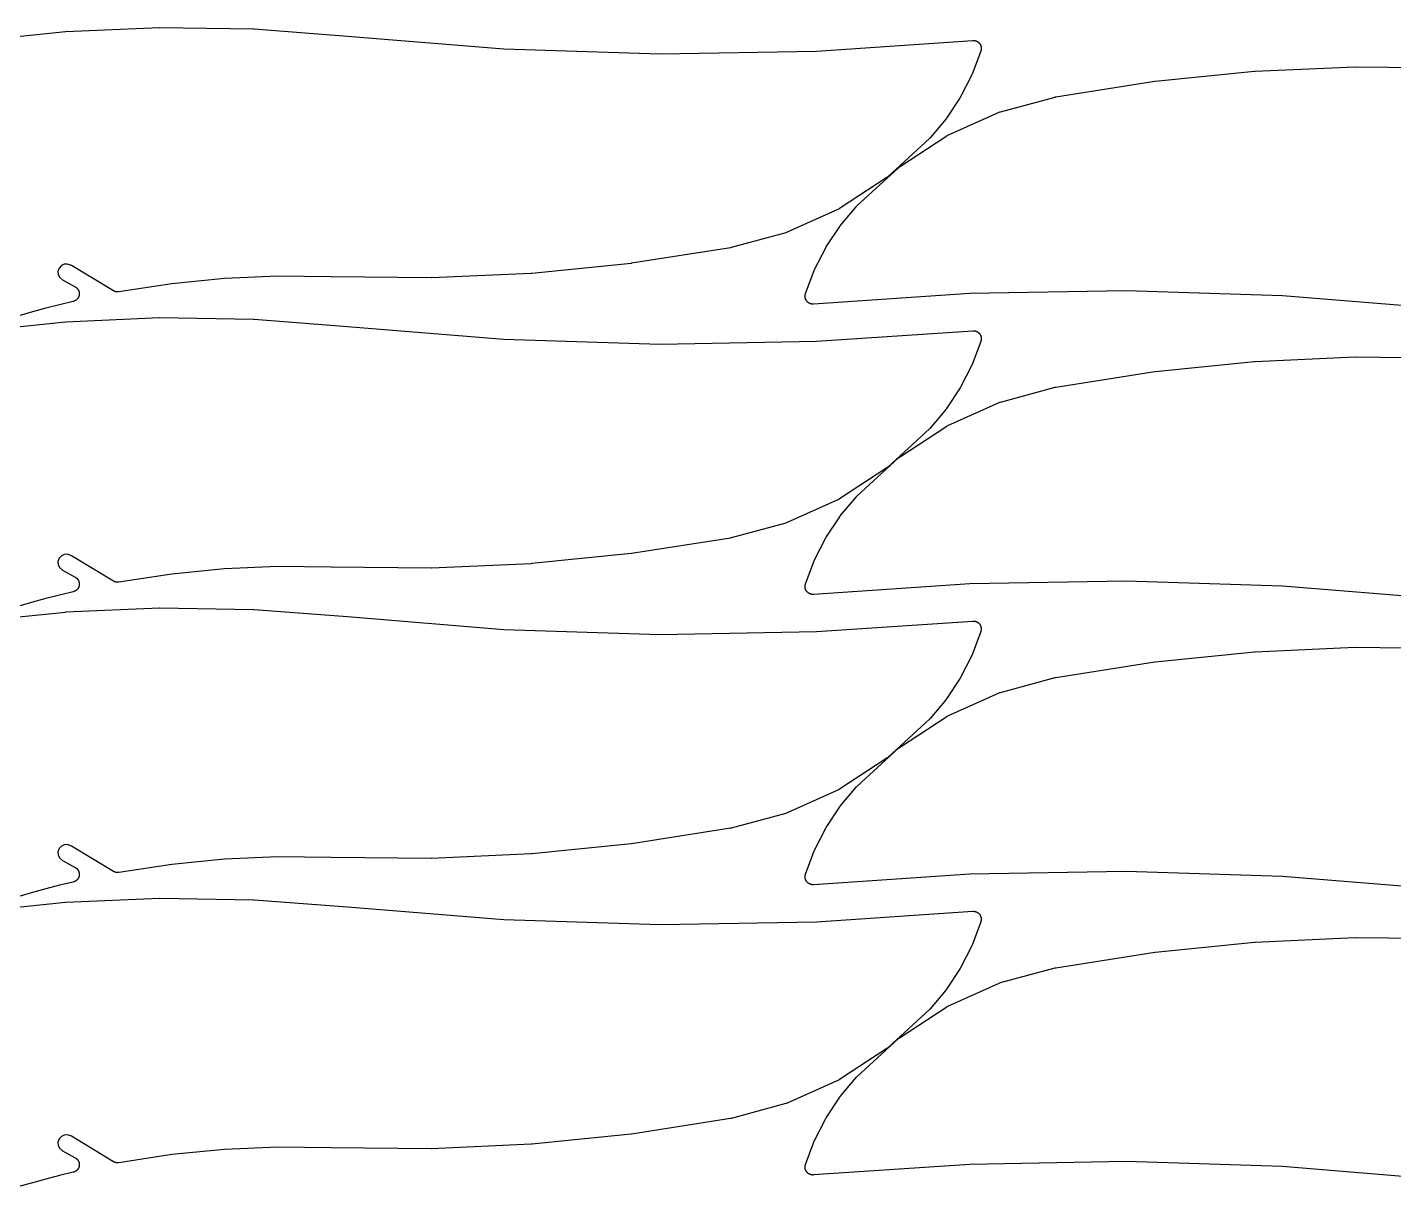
# Model space of a CAD drawing. Header units: metres. Extents: x 0 to 3000, y 0 to 1240.
# Drawn here: x 2303.9 to 2651.9, y 665.9 to 961.2 of the extents above; entities that cross this region are included whole.
import ezdxf

# ---------------------------------------------------------------- set-up
doc = ezdxf.new("R2010")
doc.units = ezdxf.units.M

msp = doc.modelspace()

# ---------------------------------------------------------------- linework, layer by layer
at = {"color": 1}
for points in [[(2289.79, 957.74), (2313.56, 960.2), (2313.68, 960.21), (2337.53, 961.24), (2337.65, 961.24), (2361.52, 960.85), (2361.64, 960.84), (2385.46, 959.02), (2385.46, 959.02), (2385.47, 959.02), (2425.25, 955.77), (2465.08, 954.51), (2504.91, 955.21), (2544.74, 957.9), (2544.77, 957.9), (2544.8, 957.9), (2544.87, 957.9), (2544.93, 957.9), (2544.97, 957.9), (2545, 957.9), (2545.06, 957.89), (2545.13, 957.89), (2545.16, 957.88), (2545.19, 957.88), (2545.26, 957.86), (2545.32, 957.85), (2545.35, 957.84), (2545.39, 957.84), (2545.45, 957.82), (2545.51, 957.8), (2545.54, 957.79), (2545.57, 957.78), (2545.63, 957.75), (2545.69, 957.73), (2545.72, 957.71), (2545.75, 957.7), (2545.81, 957.67), (2545.87, 957.64), (2545.9, 957.62), (2545.93, 957.6), (2545.98, 957.57), (2546.03, 957.53), (2546.06, 957.51), (2546.09, 957.49), (2546.14, 957.45), (2546.19, 957.41), (2546.21, 957.39), (2546.24, 957.37), (2546.28, 957.32), (2546.33, 957.27), (2546.35, 957.25), (2546.37, 957.23), (2546.41, 957.17), (2546.46, 957.12), (2546.48, 957.1), (2546.5, 957.07), (2546.53, 957.02), (2546.57, 956.96), (2546.58, 956.93), (2546.6, 956.91), (2546.63, 956.85), (2546.66, 956.79), (2546.68, 956.76), (2546.69, 956.73), (2546.72, 956.67), (2546.74, 956.61), (2546.75, 956.58), (2546.76, 956.55), (2546.78, 956.49), (2546.8, 956.43), (2546.81, 956.39), (2546.82, 956.36), (2546.83, 956.3), (2546.84, 956.23), (2546.85, 956.2), (2546.85, 956.17), (2546.86, 956.1), (2546.87, 956.04), (2546.87, 956.01), (2546.87, 955.97), (2546.87, 955.91), (2546.87, 955.84), (2546.87, 955.81), (2546.87, 955.78), (2546.86, 955.71), (2546.86, 955.65), (2546.85, 955.61), (2546.85, 955.58), (2546.83, 955.52), (2546.82, 955.45), (2546.81, 955.42), (2546.8, 955.39), (2546.78, 955.33), (2546.77, 955.26), (2546.75, 955.23), (2546.74, 955.2), (2544.54, 949.32), (2544.45, 949.11), (2541.61, 943.53), (2541.5, 943.33), (2538.05, 938.1), (2537.92, 937.92), (2533.9, 933.09), (2533.87, 933.06), (2533.85, 933.03), (2533.81, 932.99), (2533.77, 932.95), (2533.74, 932.92), (2533.71, 932.9), (2523.05, 923.14), (2522.92, 923.04), (2522.8, 922.95), (2510.79, 915.06), (2510.66, 914.98), (2510.52, 914.91), (2497.42, 909.02), (2497.27, 908.96), (2497.12, 908.91), (2483.17, 905.14), (2483.16, 905.14), (2483.15, 905.14), (2483.06, 905.12), (2482.98, 905.1), (2482.97, 905.1), (2482.96, 905.1), (2457.8, 901.13), (2457.69, 901.12), (2432.37, 898.57), (2432.26, 898.56), (2406.84, 897.42), (2406.73, 897.42), (2381.26, 897.69), (2381.26, 897.69), (2381.26, 897.69), (2367.65, 897.85), (2354.12, 897.25), (2340.65, 895.92), (2327.2, 893.84), (2327.19, 893.84), (2327.18, 893.84), (2327.09, 893.83), (2327, 893.82), (2326.99, 893.82), (2326.98, 893.82), (2326.89, 893.82), (2326.81, 893.82), (2326.8, 893.82), (2326.79, 893.82), (2326.7, 893.83), (2326.61, 893.84), (2326.6, 893.84), (2326.59, 893.84), (2326.5, 893.86), (2326.42, 893.87), (2326.41, 893.87), (2326.4, 893.88), (2326.31, 893.9), (2326.23, 893.93), (2326.22, 893.93), (2326.21, 893.93), (2326.13, 893.97), (2326.05, 894), (2326.04, 894.01), (2326.03, 894.01), (2325.95, 894.05), (2325.87, 894.09), (2325.87, 894.1), (2325.86, 894.1), (2315.09, 900.59), (2314.09, 900.95), (2313.28, 900.91), (2312.55, 900.56), (2311.97, 899.93), (2311.68, 899.13), (2311.72, 898.32), (2312.07, 897.58), (2312.81, 896.9), (2316.07, 895.12), (2316.11, 895.09), (2316.16, 895.07), (2316.2, 895.04), (2316.24, 895.02), (2316.28, 894.99), (2316.32, 894.96), (2316.36, 894.93), (2316.4, 894.9), (2316.43, 894.87), (2316.47, 894.83), (2316.5, 894.8), (2316.54, 894.77), (2316.57, 894.73), (2316.61, 894.69), (2316.64, 894.66), (2316.67, 894.62), (2316.7, 894.58), (2316.73, 894.54), (2316.76, 894.5), (2316.79, 894.46), (2316.81, 894.42), (2316.84, 894.38), (2316.86, 894.33), (2316.89, 894.29), (2316.91, 894.25), (2316.93, 894.2), (2316.95, 894.16), (2316.97, 894.11), (2316.98, 894.07), (2317, 894.02), (2317.02, 893.97), (2317.03, 893.93), (2317.04, 893.88), (2317.06, 893.83), (2317.07, 893.79), (2317.08, 893.74), (2317.09, 893.69), (2317.09, 893.64), (2317.1, 893.59), (2317.11, 893.54), (2317.11, 893.49), (2317.11, 893.44), (2317.11, 893.4), (2317.11, 893.35), (2317.11, 893.3), (2317.11, 893.25), (2317.11, 893.2), (2317.1, 893.15), (2317.09, 893.1), (2317.09, 893.05), (2317.08, 893.01), (2317.07, 892.96), (2317.06, 892.91), (2317.05, 892.86), (2317.04, 892.81), (2317.02, 892.77), (2317.01, 892.72), (2316.99, 892.67), (2316.97, 892.63), (2316.96, 892.58), (2316.93, 892.54), (2316.91, 892.49), (2316.89, 892.45), (2316.87, 892.41), (2316.84, 892.36), (2316.82, 892.32), (2316.79, 892.28), (2316.77, 892.24), (2316.74, 892.2), (2316.71, 892.16), (2316.68, 892.12), (2316.65, 892.08), (2316.62, 892.05), (2316.58, 892.01), (2316.55, 891.97), (2316.52, 891.94), (2316.48, 891.91), (2316.44, 891.87), (2316.41, 891.84), (2316.37, 891.81), (2316.33, 891.78), (2316.29, 891.75), (2316.25, 891.72), (2316.21, 891.69), (2316.17, 891.67), (2316.13, 891.64), (2316.08, 891.62), (2316.04, 891.59), (2316, 891.57), (2315.95, 891.55), (2315.91, 891.53), (2315.86, 891.51), (2315.82, 891.49), (2315.77, 891.48), (2315.72, 891.46), (2315.68, 891.45), (2315.63, 891.43), (2315.58, 891.42), (2312.09, 890.58), (2308.62, 889.69), (2305.17, 888.75), (2301.72, 887.76)], [(2663.4, 889.61), (2623.62, 892.86), (2583.8, 894.13), (2543.96, 893.42), (2504.13, 890.74), (2504.1, 890.73), (2504.07, 890.73), (2504, 890.73), (2503.94, 890.73), (2503.9, 890.73), (2503.87, 890.73), (2503.81, 890.74), (2503.74, 890.75), (2503.71, 890.75), (2503.68, 890.76), (2503.61, 890.77), (2503.55, 890.78), (2503.52, 890.79), (2503.48, 890.8), (2503.42, 890.82), (2503.36, 890.84), (2503.33, 890.85), (2503.3, 890.86), (2503.24, 890.88), (2503.18, 890.91), (2503.15, 890.92), (2503.12, 890.94), (2503.06, 890.97), (2503, 891), (2502.97, 891.01), (2502.95, 891.03), (2502.89, 891.07), (2502.84, 891.1), (2502.81, 891.12), (2502.78, 891.14), (2502.73, 891.18), (2502.68, 891.22), (2502.66, 891.25), (2502.63, 891.27), (2502.59, 891.32), (2502.54, 891.36), (2502.52, 891.39), (2502.5, 891.41), (2502.46, 891.46), (2502.41, 891.51), (2502.4, 891.54), (2502.38, 891.56), (2502.34, 891.62), (2502.3, 891.67), (2502.29, 891.7), (2502.27, 891.73), (2502.24, 891.79), (2502.21, 891.84), (2502.19, 891.87), (2502.18, 891.9), (2502.15, 891.96), (2502.13, 892.02), (2502.12, 892.05), (2502.11, 892.08), (2502.09, 892.15), (2502.07, 892.21), (2502.06, 892.24), (2502.05, 892.27), (2502.04, 892.34), (2502.03, 892.4), (2502.02, 892.43), (2502.02, 892.47), (2502.01, 892.53), (2502, 892.6), (2502, 892.63), (2502, 892.66), (2502, 892.73), (2502, 892.79), (2502, 892.83), (2502, 892.86), (2502.01, 892.92), (2502.02, 892.99), (2502.02, 893.02), (2502.03, 893.05), (2502.04, 893.12), (2502.05, 893.18), (2502.06, 893.21), (2502.07, 893.24), (2502.09, 893.31), (2502.1, 893.37), (2502.12, 893.4), (2502.13, 893.43), (2504.33, 899.32), (2504.42, 899.52), (2507.26, 905.11), (2507.37, 905.3), (2510.82, 910.53), (2510.95, 910.71), (2514.97, 915.54), (2515, 915.57), (2515.02, 915.6), (2515.06, 915.64), (2515.1, 915.69), (2515.13, 915.71), (2515.16, 915.74), (2525.82, 925.49), (2525.95, 925.59), (2526.08, 925.69), (2538.08, 933.57), (2538.21, 933.65), (2538.35, 933.73), (2551.45, 939.62), (2551.6, 939.68), (2551.75, 939.73), (2565.7, 943.49), (2565.71, 943.5), (2565.72, 943.5), (2565.81, 943.52), (2565.89, 943.54), (2565.9, 943.54), (2565.91, 943.54), (2591.07, 947.5), (2591.18, 947.51), (2616.5, 950.07), (2616.61, 950.08), (2642.03, 951.22), (2642.14, 951.22), (2667.61, 950.94)], [(2289.79, 883.79), (2313.56, 886.25), (2313.68, 886.26), (2337.53, 887.29), (2337.65, 887.29), (2361.52, 886.9), (2361.64, 886.89), (2385.46, 885.07), (2385.46, 885.07), (2385.47, 885.07), (2425.25, 881.82), (2465.08, 880.56), (2504.91, 881.26), (2544.74, 883.95), (2544.77, 883.95), (2544.8, 883.95), (2544.87, 883.95), (2544.93, 883.95), (2544.97, 883.95), (2545, 883.95), (2545.06, 883.94), (2545.13, 883.94), (2545.16, 883.93), (2545.19, 883.93), (2545.26, 883.91), (2545.32, 883.9), (2545.35, 883.89), (2545.39, 883.89), (2545.45, 883.87), (2545.51, 883.85), (2545.54, 883.84), (2545.57, 883.83), (2545.63, 883.8), (2545.69, 883.78), (2545.72, 883.76), (2545.75, 883.75), (2545.81, 883.72), (2545.87, 883.69), (2545.9, 883.67), (2545.93, 883.65), (2545.98, 883.62), (2546.03, 883.58), (2546.06, 883.56), (2546.09, 883.54), (2546.14, 883.5), (2546.19, 883.46), (2546.21, 883.44), (2546.24, 883.42), (2546.28, 883.37), (2546.33, 883.32), (2546.35, 883.3), (2546.37, 883.28), (2546.41, 883.22), (2546.46, 883.18), (2546.48, 883.15), (2546.5, 883.12), (2546.53, 883.07), (2546.57, 883.01), (2546.58, 882.99), (2546.6, 882.96), (2546.63, 882.9), (2546.66, 882.84), (2546.68, 882.81), (2546.69, 882.78), (2546.72, 882.72), (2546.74, 882.66), (2546.75, 882.63), (2546.76, 882.6), (2546.78, 882.54), (2546.8, 882.48), (2546.81, 882.44), (2546.82, 882.41), (2546.83, 882.35), (2546.84, 882.28), (2546.85, 882.25), (2546.85, 882.22), (2546.86, 882.15), (2546.87, 882.09), (2546.87, 882.06), (2546.87, 882.02), (2546.87, 881.96), (2546.87, 881.89), (2546.87, 881.86), (2546.87, 881.83), (2546.86, 881.76), (2546.86, 881.7), (2546.85, 881.66), (2546.85, 881.63), (2546.83, 881.57), (2546.82, 881.5), (2546.81, 881.47), (2546.8, 881.44), (2546.78, 881.38), (2546.77, 881.32), (2546.75, 881.28), (2546.74, 881.25), (2544.54, 875.37), (2544.45, 875.16), (2541.61, 869.58), (2541.5, 869.38), (2538.05, 864.15), (2537.92, 863.97), (2533.9, 859.14), (2533.87, 859.11), (2533.85, 859.09), (2533.81, 859.04), (2533.77, 859), (2533.74, 858.97), (2533.71, 858.95), (2523.05, 849.2), (2522.92, 849.09), (2522.8, 849), (2510.79, 841.11), (2510.66, 841.03), (2510.52, 840.96), (2497.42, 835.07), (2497.27, 835.01), (2497.12, 834.96), (2483.17, 831.19), (2483.16, 831.19), (2483.15, 831.19), (2483.06, 831.17), (2482.98, 831.15), (2482.97, 831.15), (2482.96, 831.15), (2457.8, 827.19), (2457.69, 827.17), (2432.37, 824.62), (2432.26, 824.61), (2406.84, 823.47), (2406.73, 823.47), (2381.26, 823.74), (2381.26, 823.74), (2381.26, 823.74), (2367.65, 823.9), (2354.12, 823.3), (2340.65, 821.97), (2327.2, 819.89), (2327.19, 819.89), (2327.18, 819.89), (2327.09, 819.88), (2327, 819.87), (2326.99, 819.87), (2326.98, 819.87), (2326.89, 819.87), (2326.81, 819.87), (2326.8, 819.87), (2326.79, 819.87), (2326.7, 819.88), (2326.61, 819.89), (2326.6, 819.89), (2326.59, 819.89), (2326.5, 819.91), (2326.42, 819.92), (2326.41, 819.93), (2326.4, 819.93), (2326.31, 819.95), (2326.23, 819.98), (2326.22, 819.98), (2326.21, 819.98), (2326.13, 820.02), (2326.05, 820.05), (2326.04, 820.06), (2326.03, 820.06), (2325.95, 820.1), (2325.87, 820.14), (2325.87, 820.15), (2325.86, 820.15), (2315.09, 826.64), (2314.09, 827), (2313.28, 826.96), (2312.55, 826.61), (2311.97, 825.98), (2311.68, 825.18), (2311.72, 824.37), (2312.07, 823.63), (2312.81, 822.95), (2316.07, 821.17), (2316.11, 821.15), (2316.16, 821.12), (2316.2, 821.09), (2316.24, 821.07), (2316.28, 821.04), (2316.32, 821.01), (2316.36, 820.98), (2316.4, 820.95), (2316.43, 820.92), (2316.47, 820.88), (2316.5, 820.85), (2316.54, 820.82), (2316.57, 820.78), (2316.61, 820.74), (2316.64, 820.71), (2316.67, 820.67), (2316.7, 820.63), (2316.73, 820.59), (2316.76, 820.55), (2316.79, 820.51), (2316.81, 820.47), (2316.84, 820.43), (2316.86, 820.38), (2316.89, 820.34), (2316.91, 820.3), (2316.93, 820.25), (2316.95, 820.21), (2316.97, 820.17), (2316.98, 820.12), (2317, 820.07), (2317.02, 820.03), (2317.03, 819.98), (2317.04, 819.93), (2317.06, 819.88), (2317.07, 819.84), (2317.08, 819.79), (2317.09, 819.74), (2317.09, 819.69), (2317.1, 819.64), (2317.11, 819.59), (2317.11, 819.54), (2317.11, 819.5), (2317.11, 819.45), (2317.11, 819.4), (2317.11, 819.35), (2317.11, 819.3), (2317.11, 819.25), (2317.1, 819.2), (2317.09, 819.15), (2317.09, 819.1), (2317.08, 819.06), (2317.07, 819.01), (2317.06, 818.96), (2317.05, 818.91), (2317.04, 818.87), (2317.02, 818.82), (2317.01, 818.77), (2316.99, 818.72), (2316.97, 818.68), (2316.96, 818.63), (2316.93, 818.59), (2316.91, 818.54), (2316.89, 818.5), (2316.87, 818.46), (2316.84, 818.42), (2316.82, 818.37), (2316.79, 818.33), (2316.77, 818.29), (2316.74, 818.25), (2316.71, 818.21), (2316.68, 818.17), (2316.65, 818.13), (2316.62, 818.1), (2316.58, 818.06), (2316.55, 818.02), (2316.52, 817.99), (2316.48, 817.96), (2316.44, 817.92), (2316.41, 817.89), (2316.37, 817.86), (2316.33, 817.83), (2316.29, 817.8), (2316.25, 817.77), (2316.21, 817.74), (2316.17, 817.72), (2316.13, 817.69), (2316.08, 817.67), (2316.04, 817.64), (2316, 817.62), (2315.95, 817.6), (2315.91, 817.58), (2315.86, 817.56), (2315.82, 817.54), (2315.77, 817.53), (2315.72, 817.51), (2315.68, 817.5), (2315.63, 817.48), (2315.58, 817.47), (2312.09, 816.63), (2308.62, 815.74), (2305.17, 814.8), (2301.72, 813.81)], [(2663.4, 815.66), (2623.62, 818.91), (2583.8, 820.18), (2543.96, 819.47), (2504.13, 816.79), (2504.1, 816.79), (2504.07, 816.78), (2504, 816.78), (2503.94, 816.78), (2503.9, 816.78), (2503.87, 816.79), (2503.81, 816.79), (2503.74, 816.8), (2503.71, 816.8), (2503.68, 816.81), (2503.61, 816.82), (2503.55, 816.83), (2503.52, 816.84), (2503.48, 816.85), (2503.42, 816.87), (2503.36, 816.89), (2503.33, 816.9), (2503.3, 816.91), (2503.24, 816.93), (2503.18, 816.96), (2503.15, 816.97), (2503.12, 816.99), (2503.06, 817.02), (2503, 817.05), (2502.97, 817.07), (2502.95, 817.08), (2502.89, 817.12), (2502.84, 817.15), (2502.81, 817.17), (2502.78, 817.19), (2502.73, 817.23), (2502.68, 817.28), (2502.66, 817.3), (2502.63, 817.32), (2502.59, 817.37), (2502.54, 817.41), (2502.52, 817.44), (2502.5, 817.46), (2502.46, 817.51), (2502.41, 817.56), (2502.4, 817.59), (2502.38, 817.61), (2502.34, 817.67), (2502.3, 817.72), (2502.29, 817.75), (2502.27, 817.78), (2502.24, 817.84), (2502.21, 817.89), (2502.19, 817.92), (2502.18, 817.95), (2502.15, 818.01), (2502.13, 818.07), (2502.12, 818.1), (2502.11, 818.14), (2502.09, 818.2), (2502.07, 818.26), (2502.06, 818.29), (2502.05, 818.32), (2502.04, 818.39), (2502.03, 818.45), (2502.02, 818.48), (2502.02, 818.52), (2502.01, 818.58), (2502, 818.65), (2502, 818.68), (2502, 818.71), (2502, 818.78), (2502, 818.84), (2502, 818.88), (2502, 818.91), (2502.01, 818.97), (2502.02, 819.04), (2502.02, 819.07), (2502.03, 819.1), (2502.04, 819.17), (2502.05, 819.23), (2502.06, 819.26), (2502.07, 819.3), (2502.09, 819.36), (2502.1, 819.42), (2502.12, 819.45), (2502.13, 819.48), (2504.33, 825.37), (2504.42, 825.57), (2507.26, 831.16), (2507.37, 831.35), (2510.82, 836.58), (2510.95, 836.76), (2514.97, 841.59), (2515, 841.62), (2515.02, 841.65), (2515.06, 841.69), (2515.1, 841.74), (2515.13, 841.76), (2515.16, 841.79), (2525.82, 851.54), (2525.95, 851.64), (2526.08, 851.74), (2538.08, 859.62), (2538.21, 859.71), (2538.35, 859.78), (2551.45, 865.67), (2551.6, 865.73), (2551.75, 865.78), (2565.7, 869.55), (2565.71, 869.55), (2565.72, 869.55), (2565.81, 869.57), (2565.89, 869.59), (2565.9, 869.59), (2565.91, 869.59), (2591.07, 873.55), (2591.18, 873.57), (2616.5, 876.12), (2616.61, 876.13), (2642.03, 877.27), (2642.14, 877.27), (2667.61, 876.99)], [(2289.79, 809.84), (2313.56, 812.3), (2313.68, 812.31), (2337.53, 813.34), (2337.65, 813.34), (2361.52, 812.95), (2361.64, 812.94), (2385.46, 811.12), (2385.46, 811.12), (2385.47, 811.12), (2425.25, 807.88), (2465.08, 806.61), (2504.91, 807.31), (2544.74, 810), (2544.77, 810), (2544.8, 810), (2544.87, 810), (2544.93, 810), (2544.97, 810), (2545, 810), (2545.06, 809.99), (2545.13, 809.99), (2545.16, 809.98), (2545.19, 809.98), (2545.26, 809.97), (2545.32, 809.95), (2545.35, 809.94), (2545.39, 809.94), (2545.45, 809.92), (2545.51, 809.9), (2545.54, 809.89), (2545.57, 809.88), (2545.63, 809.85), (2545.69, 809.83), (2545.72, 809.81), (2545.75, 809.8), (2545.81, 809.77), (2545.87, 809.74), (2545.9, 809.72), (2545.93, 809.71), (2545.98, 809.67), (2546.03, 809.63), (2546.06, 809.61), (2546.09, 809.59), (2546.14, 809.55), (2546.19, 809.51), (2546.21, 809.49), (2546.24, 809.47), (2546.28, 809.42), (2546.33, 809.38), (2546.35, 809.35), (2546.37, 809.33), (2546.41, 809.28), (2546.46, 809.23), (2546.48, 809.2), (2546.5, 809.17), (2546.53, 809.12), (2546.57, 809.06), (2546.58, 809.04), (2546.6, 809.01), (2546.63, 808.95), (2546.66, 808.89), (2546.68, 808.86), (2546.69, 808.83), (2546.72, 808.77), (2546.74, 808.71), (2546.75, 808.68), (2546.76, 808.65), (2546.78, 808.59), (2546.8, 808.53), (2546.81, 808.49), (2546.82, 808.46), (2546.83, 808.4), (2546.84, 808.33), (2546.85, 808.3), (2546.85, 808.27), (2546.86, 808.2), (2546.87, 808.14), (2546.87, 808.11), (2546.87, 808.07), (2546.87, 808.01), (2546.87, 807.94), (2546.87, 807.91), (2546.87, 807.88), (2546.86, 807.81), (2546.86, 807.75), (2546.85, 807.72), (2546.85, 807.68), (2546.83, 807.62), (2546.82, 807.55), (2546.81, 807.52), (2546.8, 807.49), (2546.78, 807.43), (2546.77, 807.37), (2546.75, 807.34), (2546.74, 807.3), (2544.54, 801.42), (2544.45, 801.21), (2541.61, 795.63), (2541.5, 795.44), (2538.05, 790.2), (2537.92, 790.02), (2533.9, 785.19), (2533.87, 785.16), (2533.85, 785.14), (2533.81, 785.09), (2533.77, 785.05), (2533.74, 785.02), (2533.71, 785), (2523.05, 775.25), (2522.92, 775.14), (2522.8, 775.05), (2510.79, 767.16), (2510.66, 767.08), (2510.52, 767.01), (2497.42, 761.12), (2497.27, 761.06), (2497.12, 761.01), (2483.17, 757.24), (2483.16, 757.24), (2483.15, 757.24), (2483.06, 757.22), (2482.98, 757.2), (2482.97, 757.2), (2482.96, 757.2), (2457.8, 753.24), (2457.69, 753.22), (2432.37, 750.67), (2432.26, 750.66), (2406.84, 749.52), (2406.73, 749.52), (2381.26, 749.79), (2381.26, 749.79), (2381.26, 749.79), (2367.65, 749.95), (2354.12, 749.35), (2340.65, 748.02), (2327.2, 745.94), (2327.19, 745.94), (2327.18, 745.94), (2327.09, 745.93), (2327, 745.92), (2326.99, 745.92), (2326.98, 745.92), (2326.89, 745.92), (2326.81, 745.92), (2326.8, 745.92), (2326.79, 745.92), (2326.7, 745.93), (2326.61, 745.94), (2326.6, 745.94), (2326.59, 745.94), (2326.5, 745.96), (2326.42, 745.97), (2326.41, 745.98), (2326.4, 745.98), (2326.31, 746), (2326.23, 746.03), (2326.22, 746.03), (2326.21, 746.04), (2326.13, 746.07), (2326.05, 746.1), (2326.04, 746.11), (2326.03, 746.11), (2325.95, 746.15), (2325.87, 746.19), (2325.87, 746.2), (2325.86, 746.2), (2315.09, 752.69), (2314.09, 753.05), (2313.28, 753.01), (2312.55, 752.66), (2311.97, 752.03), (2311.68, 751.23), (2311.72, 750.42), (2312.07, 749.68), (2312.81, 749), (2316.07, 747.22), (2316.11, 747.2), (2316.16, 747.17), (2316.2, 747.14), (2316.24, 747.12), (2316.28, 747.09), (2316.32, 747.06), (2316.36, 747.03), (2316.4, 747), (2316.43, 746.97), (2316.47, 746.94), (2316.5, 746.9), (2316.54, 746.87), (2316.57, 746.83), (2316.61, 746.8), (2316.64, 746.76), (2316.67, 746.72), (2316.7, 746.68), (2316.73, 746.64), (2316.76, 746.6), (2316.79, 746.56), (2316.81, 746.52), (2316.84, 746.48), (2316.86, 746.44), (2316.89, 746.39), (2316.91, 746.35), (2316.93, 746.3), (2316.95, 746.26), (2316.97, 746.22), (2316.98, 746.17), (2317, 746.12), (2317.02, 746.08), (2317.03, 746.03), (2317.04, 745.98), (2317.06, 745.93), (2317.07, 745.89), (2317.08, 745.84), (2317.09, 745.79), (2317.09, 745.74), (2317.1, 745.69), (2317.11, 745.65), (2317.11, 745.6), (2317.11, 745.55), (2317.11, 745.5), (2317.11, 745.45), (2317.11, 745.4), (2317.11, 745.35), (2317.11, 745.3), (2317.1, 745.25), (2317.09, 745.2), (2317.09, 745.15), (2317.08, 745.11), (2317.07, 745.06), (2317.06, 745.01), (2317.05, 744.96), (2317.04, 744.92), (2317.02, 744.87), (2317.01, 744.82), (2316.99, 744.78), (2316.97, 744.73), (2316.96, 744.68), (2316.93, 744.64), (2316.91, 744.59), (2316.89, 744.55), (2316.87, 744.51), (2316.84, 744.47), (2316.82, 744.42), (2316.79, 744.38), (2316.77, 744.34), (2316.74, 744.3), (2316.71, 744.26), (2316.68, 744.22), (2316.65, 744.18), (2316.62, 744.15), (2316.58, 744.11), (2316.55, 744.08), (2316.52, 744.04), (2316.48, 744.01), (2316.44, 743.97), (2316.41, 743.94), (2316.37, 743.91), (2316.33, 743.88), (2316.29, 743.85), (2316.25, 743.82), (2316.21, 743.79), (2316.17, 743.77), (2316.13, 743.74), (2316.08, 743.72), (2316.04, 743.69), (2316, 743.67), (2315.95, 743.65), (2315.91, 743.63), (2315.86, 743.61), (2315.82, 743.6), (2315.77, 743.58), (2315.72, 743.56), (2315.68, 743.55), (2315.63, 743.54), (2315.58, 743.52), (2312.09, 742.68), (2308.62, 741.79), (2305.17, 740.85), (2301.72, 739.86)], [(2663.4, 741.71), (2623.62, 744.96), (2583.8, 746.23), (2543.96, 745.52), (2504.13, 742.84), (2504.1, 742.84), (2504.07, 742.83), (2504, 742.83), (2503.94, 742.83), (2503.9, 742.84), (2503.87, 742.84), (2503.81, 742.84), (2503.74, 742.85), (2503.71, 742.85), (2503.68, 742.86), (2503.61, 742.87), (2503.55, 742.88), (2503.52, 742.89), (2503.48, 742.9), (2503.42, 742.92), (2503.36, 742.94), (2503.33, 742.95), (2503.3, 742.96), (2503.24, 742.98), (2503.18, 743.01), (2503.15, 743.02), (2503.12, 743.04), (2503.06, 743.07), (2503, 743.1), (2502.97, 743.12), (2502.95, 743.13), (2502.89, 743.17), (2502.84, 743.2), (2502.81, 743.22), (2502.78, 743.24), (2502.73, 743.29), (2502.68, 743.33), (2502.66, 743.35), (2502.63, 743.37), (2502.59, 743.42), (2502.54, 743.46), (2502.52, 743.49), (2502.5, 743.51), (2502.46, 743.56), (2502.41, 743.61), (2502.4, 743.64), (2502.38, 743.66), (2502.34, 743.72), (2502.3, 743.77), (2502.29, 743.8), (2502.27, 743.83), (2502.24, 743.89), (2502.21, 743.94), (2502.19, 743.97), (2502.18, 744), (2502.15, 744.06), (2502.13, 744.12), (2502.12, 744.16), (2502.11, 744.19), (2502.09, 744.25), (2502.07, 744.31), (2502.06, 744.34), (2502.05, 744.37), (2502.04, 744.44), (2502.03, 744.5), (2502.02, 744.53), (2502.02, 744.57), (2502.01, 744.63), (2502, 744.7), (2502, 744.73), (2502, 744.76), (2502, 744.83), (2502, 744.89), (2502, 744.93), (2502, 744.96), (2502.01, 745.02), (2502.02, 745.09), (2502.02, 745.12), (2502.03, 745.15), (2502.04, 745.22), (2502.05, 745.28), (2502.06, 745.31), (2502.07, 745.35), (2502.09, 745.41), (2502.1, 745.47), (2502.12, 745.5), (2502.13, 745.53), (2504.33, 751.42), (2504.42, 751.62), (2507.26, 757.21), (2507.37, 757.4), (2510.82, 762.63), (2510.95, 762.81), (2514.97, 767.64), (2515, 767.67), (2515.02, 767.7), (2515.06, 767.74), (2515.1, 767.79), (2515.13, 767.81), (2515.16, 767.84), (2525.82, 777.59), (2525.95, 777.69), (2526.08, 777.79), (2538.08, 785.67), (2538.21, 785.76), (2538.35, 785.83), (2551.45, 791.72), (2551.6, 791.78), (2551.75, 791.83), (2565.7, 795.6), (2565.71, 795.6), (2565.72, 795.6), (2565.81, 795.62), (2565.89, 795.64), (2565.9, 795.64), (2565.91, 795.64), (2591.07, 799.6), (2591.18, 799.62), (2616.5, 802.17), (2616.61, 802.18), (2642.03, 803.32), (2642.14, 803.32), (2667.61, 803.04)], [(2289.79, 735.89), (2313.56, 738.35), (2313.68, 738.36), (2337.53, 739.39), (2337.65, 739.39), (2361.52, 739), (2361.64, 738.99), (2385.46, 737.17), (2385.46, 737.17), (2385.47, 737.17), (2425.25, 733.93), (2465.08, 732.66), (2504.91, 733.37), (2544.74, 736.05), (2544.77, 736.05), (2544.8, 736.05), (2544.87, 736.05), (2544.93, 736.05), (2544.97, 736.05), (2545, 736.05), (2545.06, 736.04), (2545.13, 736.04), (2545.16, 736.03), (2545.19, 736.03), (2545.26, 736.02), (2545.32, 736), (2545.35, 736), (2545.39, 735.99), (2545.45, 735.97), (2545.51, 735.95), (2545.54, 735.94), (2545.57, 735.93), (2545.63, 735.9), (2545.69, 735.88), (2545.72, 735.86), (2545.75, 735.85), (2545.81, 735.82), (2545.87, 735.79), (2545.9, 735.77), (2545.93, 735.76), (2545.98, 735.72), (2546.03, 735.68), (2546.06, 735.66), (2546.09, 735.64), (2546.14, 735.6), (2546.19, 735.56), (2546.21, 735.54), (2546.24, 735.52), (2546.28, 735.47), (2546.33, 735.43), (2546.35, 735.4), (2546.37, 735.38), (2546.41, 735.33), (2546.46, 735.28), (2546.48, 735.25), (2546.5, 735.22), (2546.53, 735.17), (2546.57, 735.12), (2546.58, 735.09), (2546.6, 735.06), (2546.63, 735), (2546.66, 734.94), (2546.68, 734.91), (2546.69, 734.88), (2546.72, 734.82), (2546.74, 734.76), (2546.75, 734.73), (2546.76, 734.7), (2546.78, 734.64), (2546.8, 734.58), (2546.81, 734.55), (2546.82, 734.51), (2546.83, 734.45), (2546.84, 734.39), (2546.85, 734.35), (2546.85, 734.32), (2546.86, 734.26), (2546.87, 734.19), (2546.87, 734.16), (2546.87, 734.12), (2546.87, 734.06), (2546.87, 733.99), (2546.87, 733.96), (2546.87, 733.93), (2546.86, 733.86), (2546.86, 733.8), (2546.85, 733.77), (2546.85, 733.73), (2546.83, 733.67), (2546.82, 733.61), (2546.81, 733.57), (2546.8, 733.54), (2546.78, 733.48), (2546.77, 733.42), (2546.75, 733.39), (2546.74, 733.35), (2544.54, 727.47), (2544.45, 727.26), (2541.61, 721.68), (2541.5, 721.49), (2538.05, 716.25), (2537.92, 716.07), (2533.9, 711.24), (2533.87, 711.22), (2533.85, 711.19), (2533.81, 711.14), (2533.77, 711.1), (2533.74, 711.07), (2533.71, 711.05), (2523.05, 701.3), (2522.92, 701.19), (2522.8, 701.1), (2510.79, 693.21), (2510.66, 693.13), (2510.52, 693.06), (2497.42, 687.17), (2497.27, 687.11), (2497.12, 687.06), (2483.17, 683.29), (2483.16, 683.29), (2483.15, 683.29), (2483.06, 683.27), (2482.98, 683.25), (2482.97, 683.25), (2482.96, 683.25), (2457.8, 679.29), (2457.69, 679.27), (2432.37, 676.72), (2432.26, 676.71), (2406.84, 675.57), (2406.73, 675.57), (2381.26, 675.84), (2381.26, 675.84), (2381.26, 675.84), (2367.65, 676), (2354.12, 675.41), (2340.65, 674.07), (2327.2, 671.99), (2327.19, 671.99), (2327.18, 671.99), (2327.09, 671.98), (2327, 671.97), (2326.99, 671.97), (2326.98, 671.97), (2326.89, 671.97), (2326.81, 671.97), (2326.8, 671.97), (2326.79, 671.97), (2326.7, 671.98), (2326.61, 671.99), (2326.6, 671.99), (2326.59, 671.99), (2326.5, 672.01), (2326.42, 672.02), (2326.41, 672.03), (2326.4, 672.03), (2326.31, 672.05), (2326.23, 672.08), (2326.22, 672.08), (2326.21, 672.09), (2326.13, 672.12), (2326.05, 672.15), (2326.04, 672.16), (2326.03, 672.16), (2325.95, 672.2), (2325.87, 672.25), (2325.87, 672.25), (2325.86, 672.25), (2315.09, 678.74), (2314.09, 679.1), (2313.28, 679.06), (2312.55, 678.72), (2311.97, 678.09), (2311.68, 677.28), (2311.72, 676.47), (2312.07, 675.73), (2312.81, 675.05), (2316.07, 673.27), (2316.11, 673.25), (2316.16, 673.22), (2316.2, 673.2), (2316.24, 673.17), (2316.28, 673.14), (2316.32, 673.11), (2316.36, 673.08), (2316.4, 673.05), (2316.43, 673.02), (2316.47, 672.99), (2316.5, 672.95), (2316.54, 672.92), (2316.57, 672.88), (2316.61, 672.85), (2316.64, 672.81), (2316.67, 672.77), (2316.7, 672.73), (2316.73, 672.69), (2316.76, 672.65), (2316.79, 672.61), (2316.81, 672.57), (2316.84, 672.53), (2316.86, 672.49), (2316.89, 672.44), (2316.91, 672.4), (2316.93, 672.36), (2316.95, 672.31), (2316.97, 672.27), (2316.98, 672.22), (2317, 672.17), (2317.02, 672.13), (2317.03, 672.08), (2317.04, 672.03), (2317.06, 671.98), (2317.07, 671.94), (2317.08, 671.89), (2317.09, 671.84), (2317.09, 671.79), (2317.1, 671.74), (2317.11, 671.7), (2317.11, 671.65), (2317.11, 671.6), (2317.11, 671.55), (2317.11, 671.5), (2317.11, 671.45), (2317.11, 671.4), (2317.11, 671.35), (2317.1, 671.3), (2317.09, 671.25), (2317.09, 671.21), (2317.08, 671.16), (2317.07, 671.11), (2317.06, 671.06), (2317.05, 671.01), (2317.04, 670.97), (2317.02, 670.92), (2317.01, 670.87), (2316.99, 670.83), (2316.97, 670.78), (2316.96, 670.74), (2316.93, 670.69), (2316.91, 670.65), (2316.89, 670.6), (2316.87, 670.56), (2316.84, 670.52), (2316.82, 670.47), (2316.79, 670.43), (2316.77, 670.39), (2316.74, 670.35), (2316.71, 670.31), (2316.68, 670.27), (2316.65, 670.23), (2316.62, 670.2), (2316.58, 670.16), (2316.55, 670.13), (2316.52, 670.09), (2316.48, 670.06), (2316.44, 670.02), (2316.41, 669.99), (2316.37, 669.96), (2316.33, 669.93), (2316.29, 669.9), (2316.25, 669.87), (2316.21, 669.84), (2316.17, 669.82), (2316.13, 669.79), (2316.08, 669.77), (2316.04, 669.74), (2316, 669.72), (2315.95, 669.7), (2315.91, 669.68), (2315.86, 669.66), (2315.82, 669.65), (2315.77, 669.63), (2315.72, 669.61), (2315.68, 669.6), (2315.63, 669.59), (2315.58, 669.57), (2312.09, 668.73), (2308.62, 667.84), (2305.17, 666.9), (2301.72, 665.91)], [(2663.4, 667.77), (2623.62, 671.01), (2583.8, 672.28), (2543.96, 671.57), (2504.13, 668.89), (2504.1, 668.89), (2504.07, 668.88), (2504, 668.88), (2503.94, 668.88), (2503.9, 668.89), (2503.87, 668.89), (2503.81, 668.89), (2503.74, 668.9), (2503.71, 668.9), (2503.68, 668.91), (2503.61, 668.92), (2503.55, 668.93), (2503.52, 668.94), (2503.48, 668.95), (2503.42, 668.97), (2503.36, 668.99), (2503.33, 669), (2503.3, 669.01), (2503.24, 669.04), (2503.18, 669.06), (2503.15, 669.07), (2503.12, 669.09), (2503.06, 669.12), (2503, 669.15), (2502.97, 669.17), (2502.95, 669.18), (2502.89, 669.22), (2502.84, 669.25), (2502.81, 669.27), (2502.78, 669.29), (2502.73, 669.34), (2502.68, 669.38), (2502.66, 669.4), (2502.63, 669.42), (2502.59, 669.47), (2502.54, 669.51), (2502.52, 669.54), (2502.5, 669.56), (2502.46, 669.61), (2502.41, 669.66), (2502.4, 669.69), (2502.38, 669.71), (2502.34, 669.77), (2502.3, 669.82), (2502.29, 669.85), (2502.27, 669.88), (2502.24, 669.94), (2502.21, 669.99), (2502.19, 670.02), (2502.18, 670.05), (2502.15, 670.11), (2502.13, 670.17), (2502.12, 670.21), (2502.11, 670.24), (2502.09, 670.3), (2502.07, 670.36), (2502.06, 670.39), (2502.05, 670.42), (2502.04, 670.49), (2502.03, 670.55), (2502.02, 670.59), (2502.02, 670.62), (2502.01, 670.68), (2502, 670.75), (2502, 670.78), (2502, 670.81), (2502, 670.88), (2502, 670.94), (2502, 670.98), (2502, 671.01), (2502.01, 671.07), (2502.02, 671.14), (2502.02, 671.17), (2502.03, 671.2), (2502.04, 671.27), (2502.05, 671.33), (2502.06, 671.36), (2502.07, 671.4), (2502.09, 671.46), (2502.1, 671.52), (2502.12, 671.55), (2502.13, 671.58), (2504.33, 677.47), (2504.42, 677.67), (2507.26, 683.26), (2507.37, 683.45), (2510.82, 688.69), (2510.95, 688.87), (2514.97, 693.69), (2515, 693.72), (2515.02, 693.75), (2515.06, 693.79), (2515.1, 693.84), (2515.13, 693.86), (2515.16, 693.89), (2525.82, 703.64), (2525.95, 703.74), (2526.08, 703.84), (2538.08, 711.72), (2538.21, 711.81), (2538.35, 711.88), (2551.45, 717.77), (2551.6, 717.83), (2551.75, 717.88), (2565.7, 721.65), (2565.71, 721.65), (2565.72, 721.65), (2565.81, 721.67), (2565.89, 721.69), (2565.9, 721.69), (2565.91, 721.69), (2591.07, 725.65), (2591.18, 725.67), (2616.5, 728.22), (2616.61, 728.23), (2642.03, 729.37), (2642.14, 729.37), (2667.61, 729.09)]]:
    msp.add_lwpolyline(points, dxfattribs=at)

doc.saveas('drawing.dxf')
